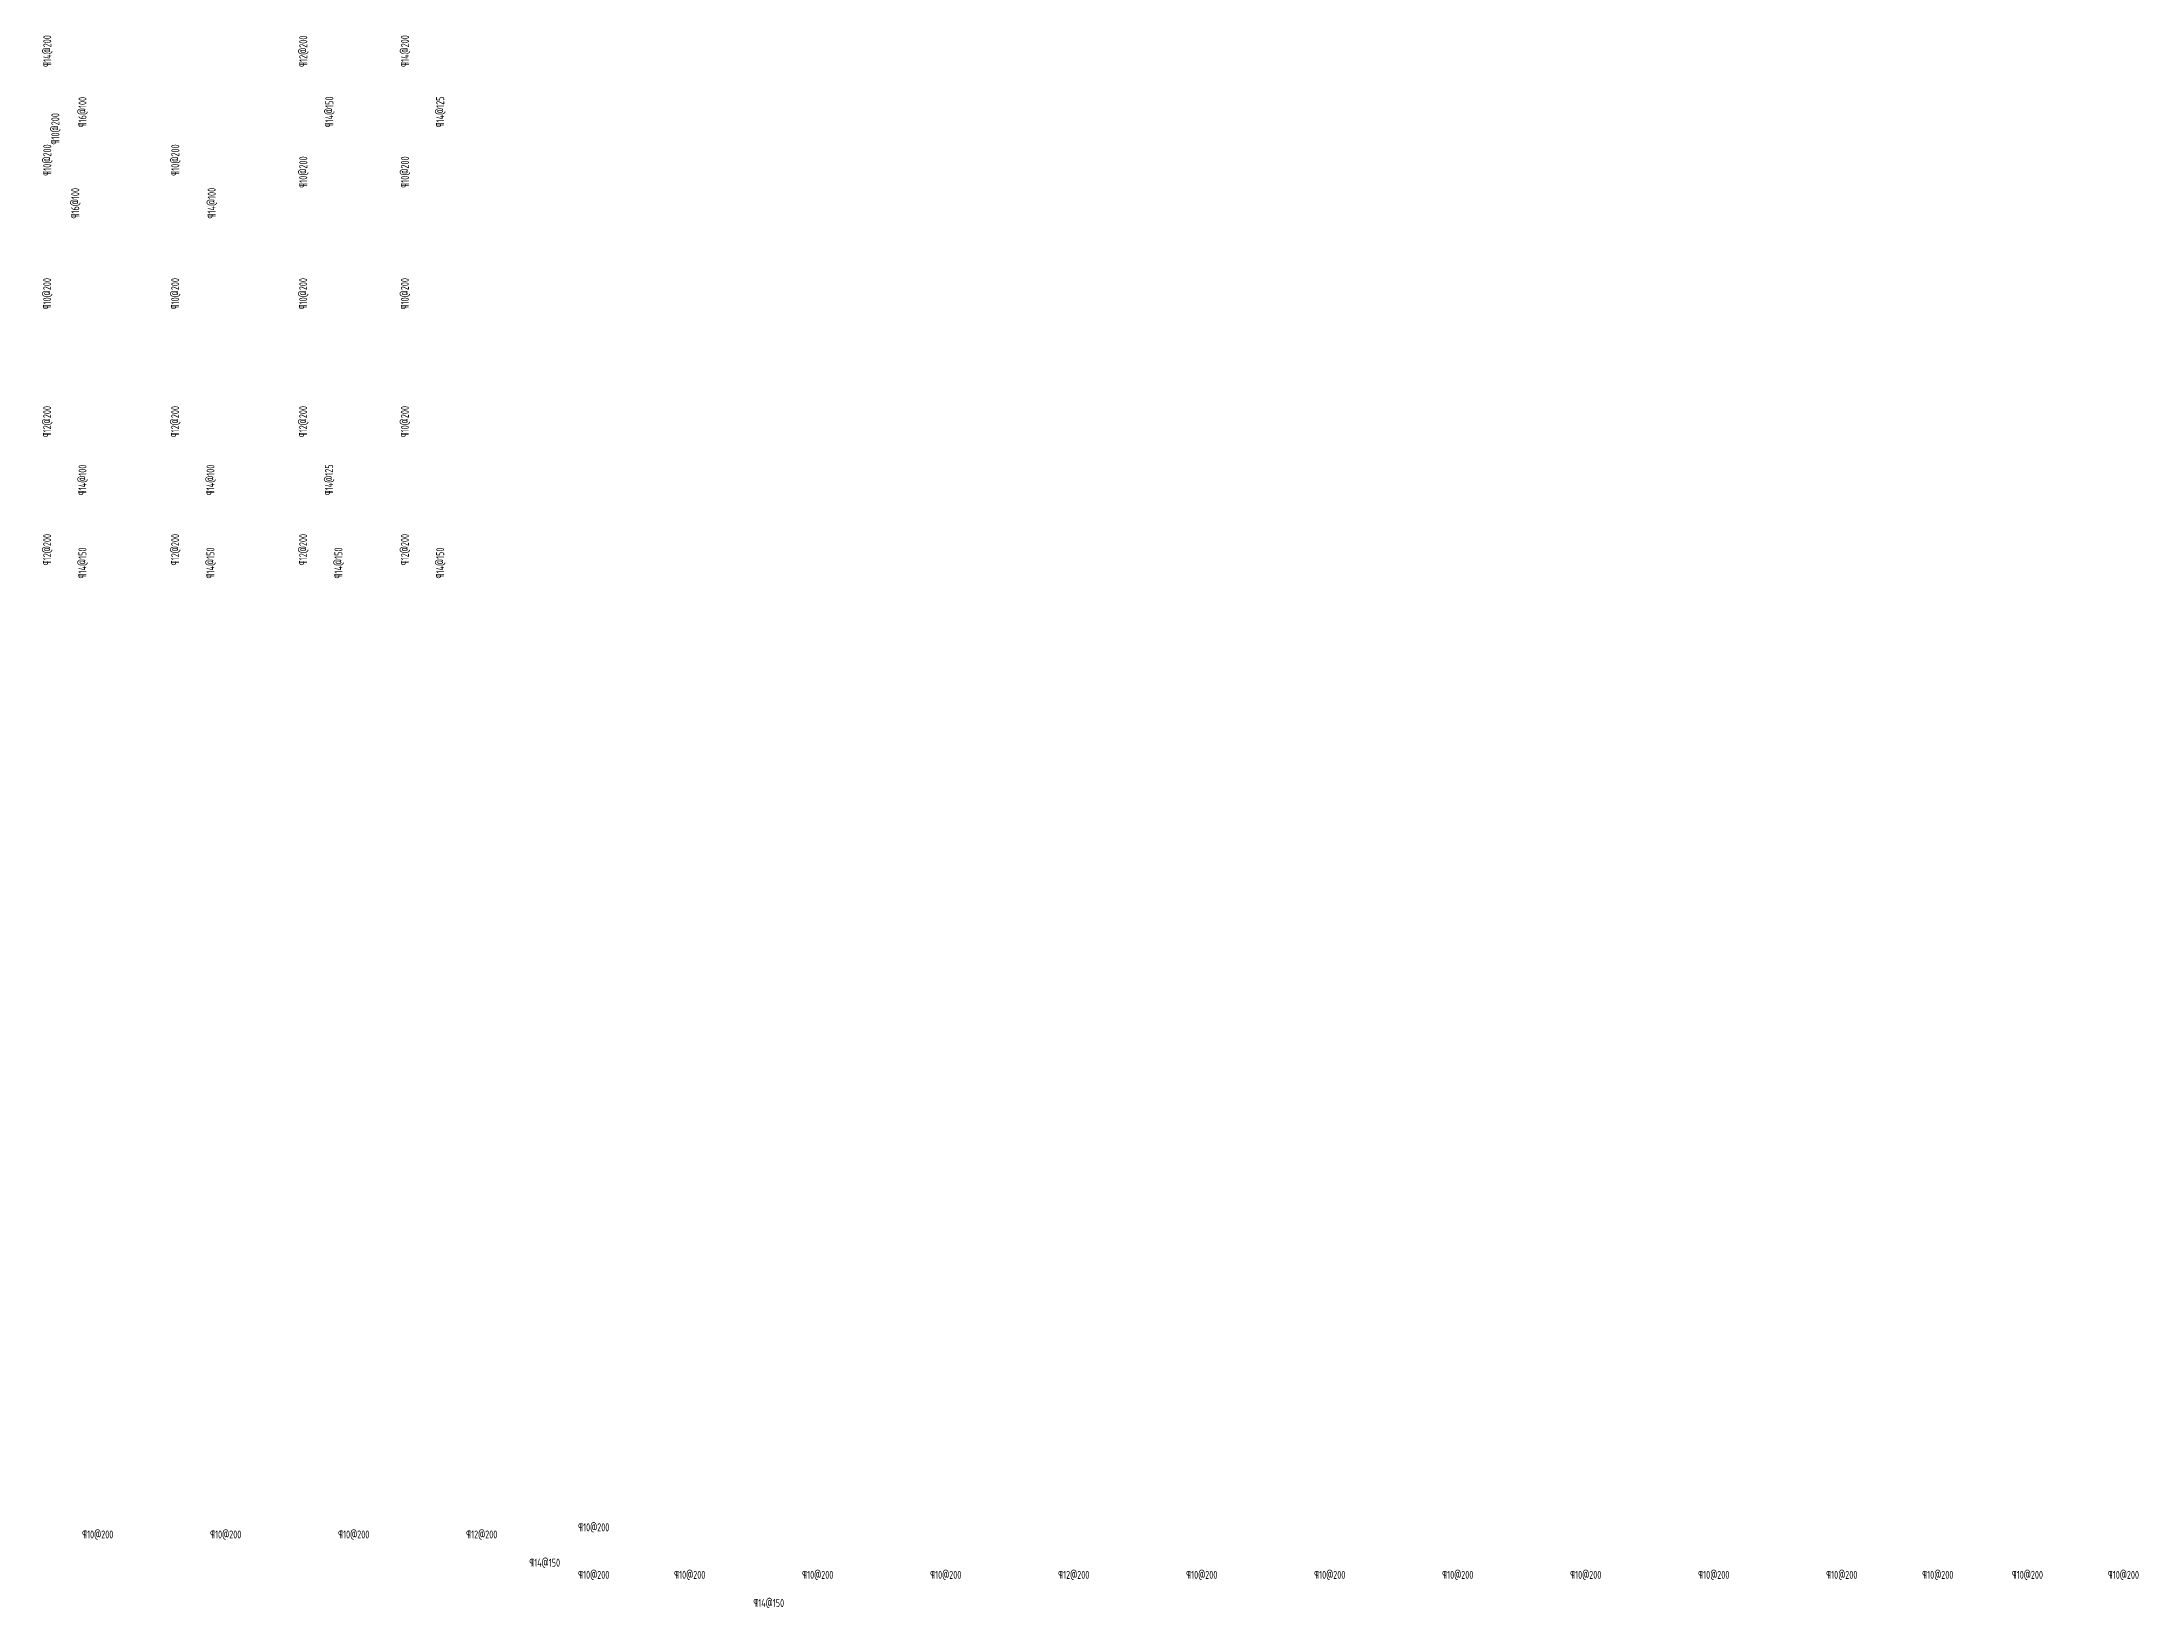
# Model space of a CAD drawing. Extents: x 2468086 to 6957054, y -3413633 to -667223.
# Drawn here: x 5573745 to 5704629, y -1090537 to -992615 of the extents above; entities that cross this region are included whole.
import ezdxf

# ---------------------------------------------------------------- set-up
doc = ezdxf.new("R2010")
doc.units = 0
doc.header["$LTSCALE"] = 100
doc.header["$MEASUREMENT"] = 0
for name, color, linetype in [('X板钢筋', 1, 'CONTINUOUS'), ('Y板底钢筋', 81, 'CONTINUOUS'), ('Y板顶钢筋', 6, 'CONTINUOUS')]:
    doc.layers.add(name, color=color, linetype=linetype)
doc.styles.add('GB', font='gbxwxt.shx', dxfattribs={"width": 0.7, "height": 500, "bigfont": 'gbhzfs.shx'})

msp = doc.modelspace()

# ---------------------------------------------------------------- texts
at = {"layer": 'X板钢筋', "style": 'GB', "width": 0.8}
for s, p in [('¶10@200', (5576248.8, -1086182.9)), ('¶10@200', (5584248.8, -1086182.9)), ('¶10@200', (5592248.8, -1086182.9)), ('¶12@200', (5600248.8, -1086182.9)), ('¶10@200', (5607248.8, -1085734.6)), ('¶10@200', (5607248.8, -1088705.4)), ('¶10@200', (5613248.8, -1088705.4)), ('¶10@200', (5621248.8, -1088705.4)), ('¶10@200', (5629248.8, -1088705.4)), ('¶12@200', (5637248.8, -1088705.4)), ('¶10@200', (5645248.8, -1088705.4)), ('¶10@200', (5653248.8, -1088705.4)), ('¶10@200', (5661248.8, -1088705.4)), ('¶10@200', (5669248.8, -1088705.4)), ('¶10@200', (5677248.8, -1088705.4)), ('¶10@200', (5685248.8, -1088705.4)), ('¶10@200', (5691248.8, -1088705.4)), ('¶10@200', (5696848.8, -1088705.4)), ('¶10@200', (5702848.8, -1088706.6))]:
    msp.add_text(s, height=499.88, dxfattribs=at).set_placement(p)
for p in [(5604198.5, -1087945.9), (5618198.5, -1090464.1)]:
    msp.add_text('¶14@150', height=499.88, rotation=359.999804, dxfattribs=at).set_placement(p)
at = {"layer": 'Y板底钢筋', "style": 'GB', "width": 0.7}
for s, p in [('¶16@100', (5576532, -997973.5)), ('¶14@150', (5591957.1, -997973.5)), ('¶14@125', (5598886.5, -997973.5)), ('¶16@100', (5576080.2, -1003669.3)), ('¶14@100', (5584609.6, -1003669.3)), ('¶14@100', (5576532, -1020973.5)), ('¶14@100', (5584532, -1020973.5)), ('¶14@125', (5591941.5, -1020973.5)), ('¶14@150', (5576532, -1026173.5)), ('¶14@150', (5584532, -1026173.5)), ('¶14@150', (5592532, -1026173.5)), ('¶14@150', (5598886.5, -1026173.5))]:
    msp.add_text(s, height=500, rotation=90, dxfattribs=at).set_placement(p)
at = {"layer": 'Y板顶钢筋', "style": 'GB', "width": 0.7}
for s, p in [('¶14@200', (5574330.8, -994193)), ('¶12@200', (5590330.8, -994193)), ('¶14@200', (5596685.3, -994193)), ('¶10@200', (5574832.5, -999043.1)), ('¶10@200', (5574330.8, -1000997.9)), ('¶10@200', (5582330.8, -1000997.9)), ('¶10@200', (5590330.8, -1001747.8)), ('¶10@200', (5596685.3, -1001747.8)), ('¶10@200', (5574324, -1009351.7)), ('¶10@200', (5582324, -1009351.7)), ('¶10@200', (5590324, -1009351.7)), ('¶10@200', (5596678.5, -1009351.7)), ('¶12@200', (5574324, -1017351.7)), ('¶12@200', (5582324, -1017351.7)), ('¶12@200', (5590324, -1017351.7)), ('¶10@200', (5596678.5, -1017351.7)), ('¶12@200', (5574324, -1025351.7)), ('¶12@200', (5582324, -1025351.7)), ('¶12@200', (5590324, -1025351.7)), ('¶12@200', (5596678.5, -1025351.7))]:
    msp.add_text(s, height=500, rotation=90, dxfattribs=at).set_placement(p)

doc.saveas('drawing.dxf')
